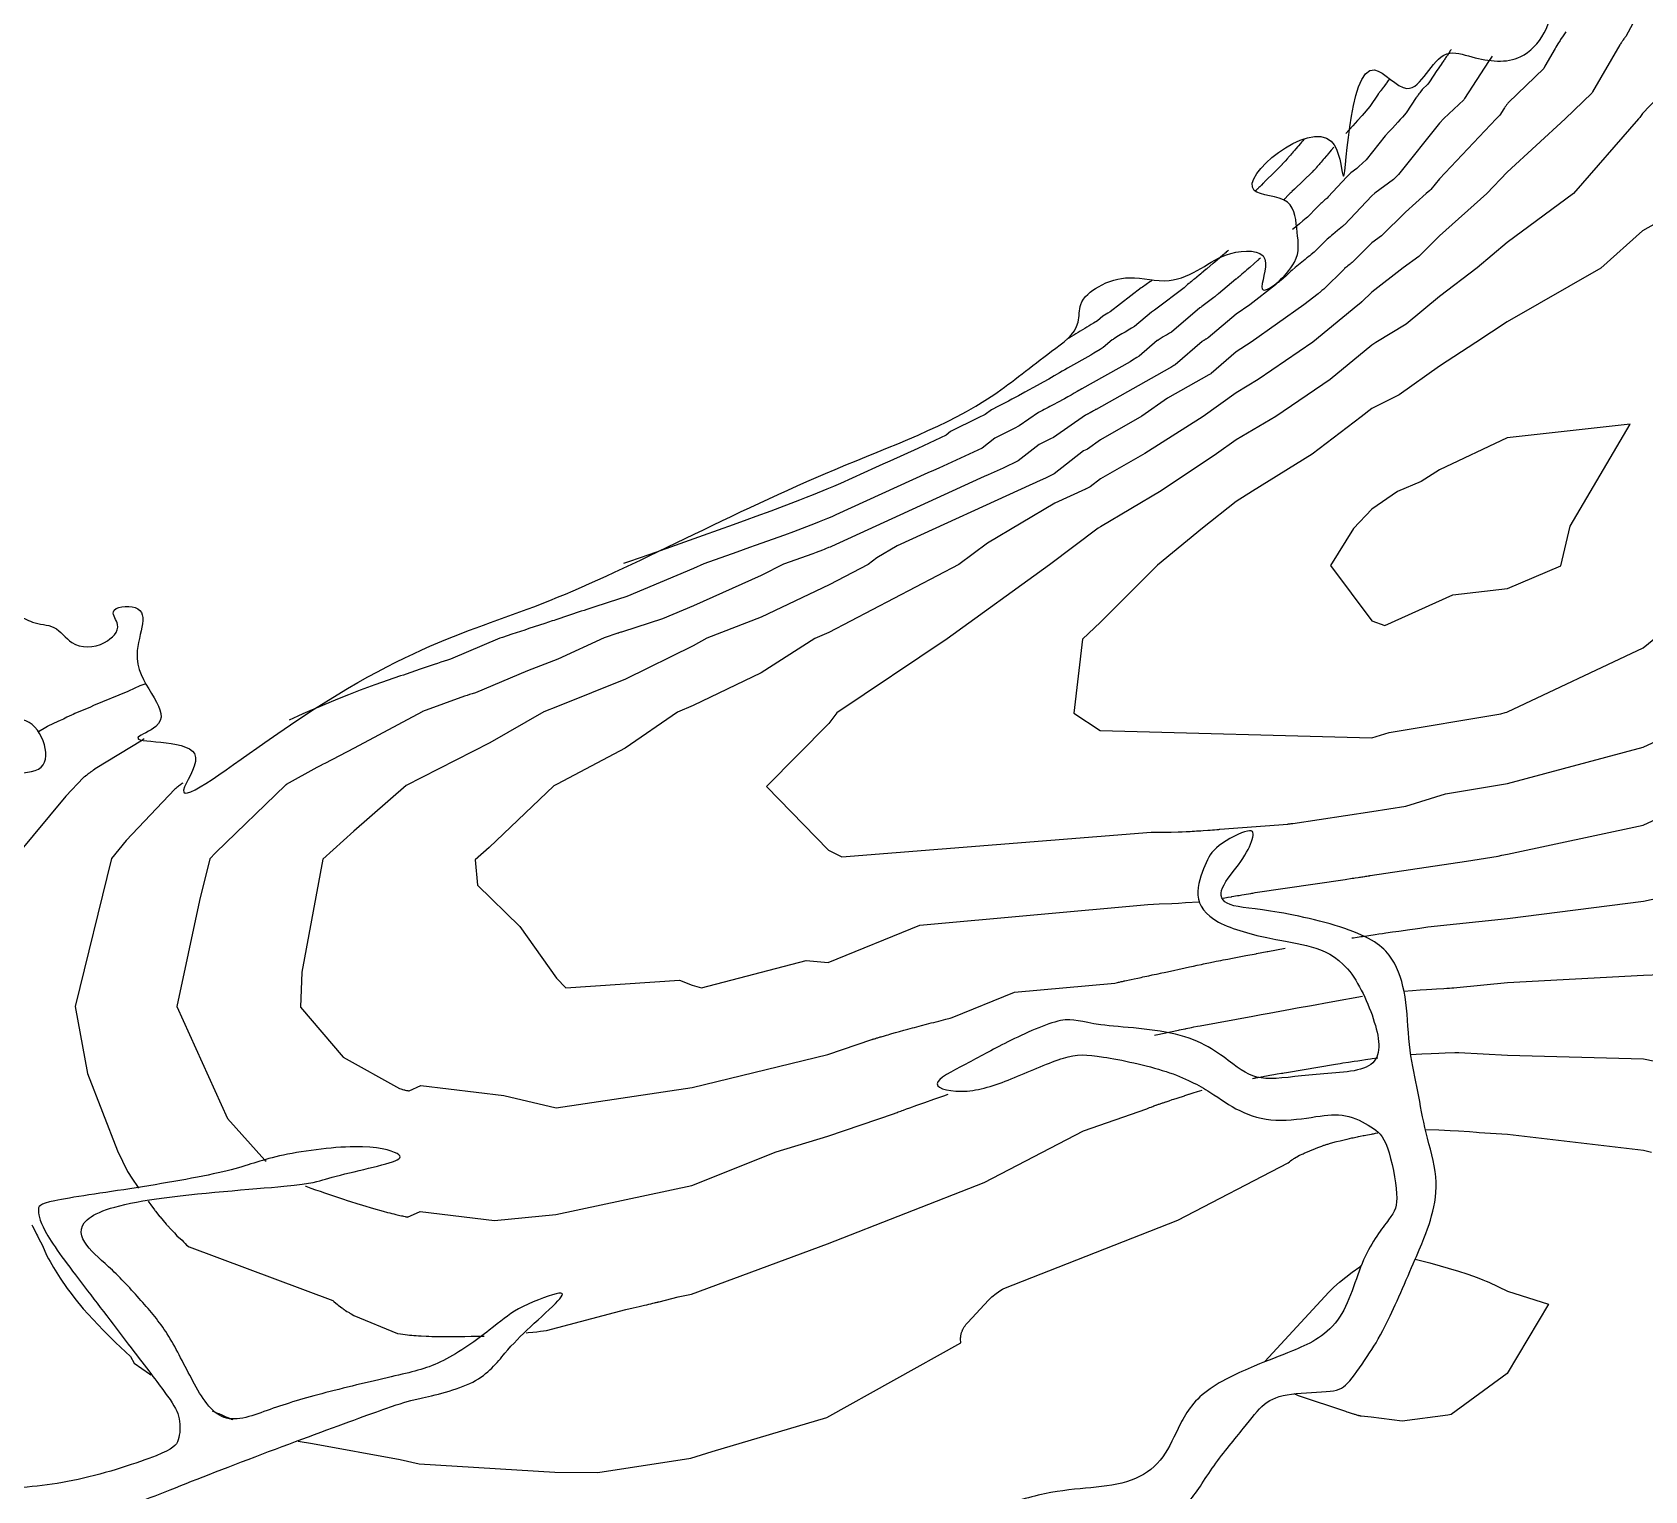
# Model space of a CAD drawing. Header units: millimetres. Extents: x 0 to 586, y 39 to 400.
# Drawn here: x 129.3 to 213.9, y 183.3 to 259.9 of the extents above; entities that cross this region are included whole.
import ezdxf

# ---------------------------------------------------------------- set-up
doc = ezdxf.new("R2010")
doc.units = ezdxf.units.MM
doc.layers.add('island-contours', color=18, linetype='Continuous', true_color=0x000000)
doc.layers.add('isocurves', color=18, linetype='Continuous', true_color=0x000000)

msp = doc.modelspace()

# ---------------------------------------------------------------- linework, layer by layer
at = {"layer": 'island-contours'}
for points, knots in [([(87.497, 188.072), (87.479, 188.463), (87.439, 190.093), (87.963, 192.735), (90.786, 194.3), (92.076, 197.399), (89.814, 200.43), (93.269, 202.111), (89.715, 204.385), (95.696, 208.73), (88.116, 206.801), (95.068, 211.659), (95.676, 216.274), (104.23, 216.358), (101.044, 222.32), (107.77, 226.801), (110.005, 219.483), (115.532, 222.176), (119.237, 224.404), (121.773, 222.708), (124.193, 221.714), (126.356, 220.589), (128.288, 220.981), (130.707, 221.098), (129.328, 224.371), (127.331, 223.299), (127.674, 225.534), (128.561, 227.05), (126.459, 227.925), (128.21, 229.594), (129.318, 228.767), (130.515, 228.819), (131.348, 227.519), (132.919, 227.548), (134.027, 228.603), (133.146, 229.7), (135.906, 229.944), (133.525, 226.345), (137.239, 223.877), (133.474, 222.426), (139.04, 222.969), (135.835, 218.43), (148.058, 227.733), (155.2, 228.763), (169.134, 236.356), (178.484, 239.605), (182.184, 242.762), (184.298, 244.205), (184.164, 245.778), (185.324, 246.685), (186.976, 247.189), (188.855, 246.589), (190.678, 247.451), (191.959, 248.412), (194.586, 248.523), (193.166, 245.411), (195.925, 247.722), (195.629, 249.324), (195.538, 251.364), (191.211, 251.19), (197.675, 256.424), (198.255, 249.429), (198.271, 260.358), (201.824, 255.757), (202.946, 259.226), (205.258, 258.398), (207.872, 258.098), (209.755, 261.661), (207.298, 265.295), (207.756, 269.322), (208.215, 273.836), (204.379, 275.991), (200.756, 278.906), (198.742, 285.071), (194.606, 291.257), (186.308, 293.696), (178.83, 293.031), (172.643, 296.954), (169.497, 303.009), (169.39, 309.647), (165.19, 314.994), (166.494, 320.806), (166.996, 326.162), (171.017, 327.501), (170.269, 331.963), (174.82, 332.591), (179.524, 335.398), (180.928, 328.703), (181.624, 325.088), (182.568, 320.062), (187.417, 322.031), (189.927, 320.601), (193.025, 320.887), (190.877, 324.628), (192.785, 327.544), (190.231, 330.748), (186.337, 332.558), (185.323, 338.043), (187.554, 343.362), (190.815, 348.314), (195.34, 350.794), (200.592, 350.14), (198.947, 344.744), (204.005, 344.414), (205.571, 340.146), (209.708, 340.55), (213.309, 338.407), (215.546, 342.044), (219.868, 340.278), (219.561, 346.425), (224.872, 342.702), (222.882, 347.057), (222.858, 349.238), (222.919, 349.599)], [419.244838, 419.244838, 419.244838, 419.244838, 420.034636, 422.516667, 424.508824, 426.511254, 428.939875, 430.398162, 431.764374, 434.832134, 436.763711, 439.967084, 443.863662, 448.302641, 450.639153, 454.919188, 457.859204, 462.402041, 464.508988, 466.634628, 468.100133, 470.270477, 471.364341, 472.453937, 474.355222, 474.964699, 475.994614, 477.453733, 478.20069, 479.507846, 480.127603, 480.952844, 481.823051, 483.031133, 483.853431, 484.342387, 485.163509, 487.059211, 489.671071, 490.426071, 492.593894, 493.878073, 497.2746, 509.086146, 520.718766, 527.212454, 529.897056, 531.361643, 532.020579, 532.946642, 534.152952, 535.617771, 536.879965, 538.122263, 539.400199, 540.501597, 542.051574, 543.161311, 544.330375, 545.637771, 549.018902, 550.333697, 554.396278, 555.778286, 557.733004, 558.66879, 560.476716, 562.902051, 565.15355, 569.129603, 571.401657, 573.860489, 577.499159, 581.210833, 587.29672, 592.367833, 598.688591, 602.781381, 607.031013, 612.613301, 616.488625, 620.26047, 625.037065, 626.006225, 628.415829, 631.929066, 634.131766, 638.273838, 641.473318, 643.77549, 646.83933, 649.534155, 650.062747, 652.739112, 654.802875, 656.963312, 660.145203, 663.752812, 667.21766, 672.367809, 675.802904, 678.159683, 681.109234, 683.480903, 686.543234, 689.058744, 691.493864, 694.018566, 695.917864, 698.739863, 700.649519, 703.629142, 704.357787, 704.357787, 704.357787, 704.357787]), ([(337.567, 132.316), (336.839, 132.558), (334.617, 132.869), (332.536, 132.429), (329.24, 134.52), (325.547, 134.894), (321.852, 135.029), (319.489, 134.957), (317.3, 137.506), (314.967, 138.876), (310.021, 139.945), (308.274, 138.881), (303.133, 139.928), (299.042, 138.622), (294.693, 137.486), (292.649, 137.03), (289.365, 139.819), (288.449, 141.623), (286.181, 141.32), (283.463, 139.729), (280.533, 136.642), (279.261, 137.825), (276.467, 138.383), (272.314, 136.567), (269.903, 137.486), (264.03, 136.268), (259.966, 135.666), (259.502, 133.298), (259.275, 132.491), (254.744, 129.94), (248.953, 128.479), (242.281, 126.56), (238.286, 125.632), (237.76, 128.093), (237.187, 129.782), (231.469, 130.919), (229.121, 132.606), (227.555, 133.434), (225.864, 134.271), (224.994, 135.475), (224.466, 136.56), (224.504, 137.953), (224.262, 139.658), (223.81, 140.408), (222.805, 141.225), (220.788, 142.582), (220.285, 143.268), (219.403, 144.35), (218.74, 146.502), (219.309, 148.577), (219.268, 151.57), (217.743, 153.224), (216.857, 153.944), (215.157, 155.466), (215.273, 158.485), (215.859, 159.636), (216.915, 160.855), (218.382, 162.462), (220.445, 164.859), (221.196, 165.796), (223.196, 167.986), (225.13, 168.729), (227.208, 169.143), (229.32, 168.82), (231.031, 168.431), (233.212, 168.026), (234.121, 168.563), (235.36, 169.252), (238.683, 170.032), (239.942, 170.886), (243.16, 171.765), (244.362, 170.859), (245.597, 169.913), (246.92, 169.909), (247.923, 170.458), (249.286, 171.041), (250.329, 170.731), (252.929, 168.838), (254.72, 168.148), (256.018, 167.923), (258.267, 167.574), (258.656, 166.633), (259.333, 165.556), (259.235, 164.17), (260.628, 162.231), (261.41, 161.522), (262.027, 160.908), (262.614, 160.802), (264.015, 162.107), (265.694, 163.459), (267.324, 164.653), (268.085, 165.454), (268.981, 166.254), (269.832, 167.638), (269.993, 170.055), (269.334, 171.078), (268.263, 172.078), (267.26, 172.621), (266.929, 173.187), (266.76, 173.982), (265.927, 174.9), (264.606, 175.558), (263.448, 176.119), (262.337, 176.727), (260.994, 177.346), (260.836, 178.02), (263.085, 180.641), (264.918, 181.355), (265.613, 181.379), (267.98, 181.354), (269.318, 181.353), (271.625, 180.84), (274.611, 179.83), (275.881, 178.373), (276.827, 177.825), (277.955, 178.11), (279.233, 178.859), (280.959, 179.833), (282.658, 181.58), (285.301, 184.29), (288.378, 187.071), (289.383, 188.171), (291.453, 190.203), (293.563, 192.411), (295.194, 194.275), (291.602, 192.532), (289.296, 190.814), (287.235, 188.726), (285.887, 187.209), (282.905, 185.442), (281.303, 183.511), (277.769, 180.683), (276.616, 180.41), (275.423, 180.454), (272.209, 181.881), (270.776, 182.479), (270.033, 182.962), (269.883, 184.022), (272.481, 187.042), (273.994, 189.355), (275.574, 191.221), (276.723, 191.663), (279.76, 192.869), (280.74, 193.619), (281.558, 195.272), (283.089, 200.436), (283.304, 203.714), (283.369, 205.692), (283.281, 207.649), (283.5, 208.815), (285.082, 210.642), (287.859, 212.447), (288.744, 213.854), (289.625, 214.999), (290.953, 216.625), (291.645, 217.853), (291.743, 218.672), (290.183, 217.797), (289.523, 217.112), (287.776, 215.228), (286.732, 213.714), (283.032, 211.944), (281.965, 210.256), (281.529, 209.079), (281.388, 207.491), (281.328, 207.136), (280.84, 207.767), (280.162, 209.026), (279.123, 210.308), (278.027, 211.707), (277.072, 212.901), (276.361, 213.563), (275.699, 214.066), (275.034, 214.624), (273.544, 215.106), (272.719, 215.512), (271.891, 216.296), (271.264, 217.401), (271.257, 218.382), (271.446, 221.298), (270.967, 222.208), (270.222, 223.133), (267.453, 224.647), (267.18, 225.111), (267.03, 228.161), (267.835, 229.147), (269.024, 230.639), (272.008, 231.791), (274.283, 231.765), (275.322, 232.13), (277.148, 233.338), (278.106, 234.353), (279.726, 237.516), (280.073, 238.025), (281.172, 239.441), (280.672, 241.105), (280.193, 241.833), (279.895, 243.034), (279.665, 244.723), (279.857, 245.501), (280.294, 246.823), (278.78, 249.071), (277.65, 250.426), (276.377, 252.582), (274.87, 255.079), (273.726, 256.975), (272.896, 258.189), (273.359, 255.012), (274.499, 253.137), (275.142, 250.697), (276.359, 248.566), (277.642, 246.925), (277.651, 245.988), (277.327, 244.082), (277.369, 242.699), (278.017, 241.191), (278.395, 239.931), (278.088, 238.369), (277.553, 237.663), (276.407, 235.712), (274.838, 235.001), (273.972, 233.94), (269.053, 233.632), (267.227, 232.401), (266.332, 231.039), (265.117, 229.436), (264.698, 226.653), (264.419, 225.163), (264.757, 223.752), (266.229, 222.421), (267.785, 221.414), (268.884, 219.118), (269.224, 218.003), (269.411, 214.896), (270.044, 213.479), (271.852, 212.295), (273.205, 211.558), (274.05, 211), (275.535, 210.054), (276.654, 209.022), (278.007, 207.781), (279.097, 206.508), (280.742, 204.667), (280.475, 202.716), (279.872, 200.064), (279.037, 196.6), (276.962, 194.959), (275.789, 194.671), (273.247, 193.821), (272.041, 191.412), (271.23, 190.518), (269.575, 188.161), (268.717, 186.456), (267.468, 184.941), (266.176, 183.925), (263.321, 182.566), (259.05, 180.141), (258.441, 179.282), (257.172, 178.052), (254.716, 177.11), (253.339, 176.844), (251.134, 175.819), (250.065, 174.993), (248.173, 173.185), (247.515, 172.431), (244.428, 173.167), (241.174, 173.91), (239.14, 173.19), (238.799, 172.789), (235.578, 170.994), (234.737, 170.979), (232.495, 170.295), (231.183, 170.523), (229.733, 170.666), (227.973, 170.776), (224.239, 171.545), (222.422, 170.934), (222.288, 170.759), (219.474, 167.791), (218.953, 167.371), (217.359, 165.903), (215.533, 163.947), (214.226, 162.049), (213.957, 161.437), (213.547, 160.128), (212.293, 158.387), (211.76, 156.303), (212.232, 154.593), (213.397, 152.879), (214.075, 151.986), (214.516, 151.6), (215.236, 150.999), (215.908, 150.281), (216.595, 148.921), (216.332, 147.092), (215.822, 146.202), (215.734, 143.544), (215.909, 141.884), (216.483, 140.508), (217.655, 139.596), (218.612, 139.208), (218.899, 138.728), (219.296, 138.128), (219.536, 136.843), (219.406, 135.852), (219.128, 133.877), (219.899, 131.537), (221.013, 128.988), (221.161, 127.593), (221.46, 126.346), (222.13, 125.38), (223.148, 124.263), (225.051, 122.475), (227.454, 119.835), (229.546, 117.235), (231.905, 113.314), (234.243, 112.305), (236.909, 111.171), (239.199, 111.778), (240.565, 111.958), (242.675, 111.19), (243.028, 109.342), (244.022, 106.911), (246.712, 104.887), (249.701, 102.525), (252.412, 101.305), (255.146, 98.974), (256.707, 96.038), (257.907, 94.345), (265.059, 92.659), (267.659, 93.329), (269.082, 94.374)], [2316.122621, 2316.122621, 2316.122621, 2316.122621, 2317.606488, 2319.423548, 2321.240608, 2323.057668, 2324.874728, 2326.691788, 2328.508848, 2330.325909, 2332.142969, 2333.960029, 2335.777089, 2337.594149, 2339.411209, 2341.228269, 2343.045329, 2344.862389, 2346.679449, 2348.496509, 2350.313569, 2352.130629, 2353.947689, 2355.764749, 2357.581809, 2359.398869, 2361.21593, 2363.03299, 2364.85005, 2366.66711, 2368.48417, 2370.30123, 2372.11829, 2373.93535, 2375.75241, 2377.56947, 2379.38653, 2381.20359, 2383.02065, 2384.83771, 2386.65477, 2388.47183, 2390.28889, 2392.105951, 2393.923011, 2395.740071, 2397.557131, 2399.374191, 2401.191251, 2403.008311, 2404.825371, 2406.642431, 2408.459491, 2410.276551, 2412.093611, 2413.910671, 2415.727731, 2417.544791, 2419.361851, 2421.178911, 2422.995972, 2424.813032, 2426.630092, 2428.447152, 2430.264212, 2432.081272, 2433.898332, 2435.715392, 2437.532452, 2439.349512, 2441.166572, 2442.983632, 2444.800692, 2446.617752, 2448.434812, 2450.251872, 2452.068932, 2453.885993, 2455.703053, 2457.520113, 2459.337173, 2461.154233, 2462.971293, 2464.788353, 2466.605413, 2468.422473, 2470.239533, 2472.056593, 2473.873653, 2475.690713, 2477.507773, 2479.324833, 2481.141893, 2482.958953, 2484.776014, 2486.593074, 2488.410134, 2490.227194, 2492.044254, 2493.861314, 2495.678374, 2497.495434, 2499.312494, 2501.129554, 2502.946614, 2504.763674, 2506.580734, 2508.397794, 2510.214854, 2512.031914, 2513.848974, 2515.666035, 2517.483095, 2519.300155, 2521.117215, 2522.934275, 2524.751335, 2526.568395, 2528.385455, 2530.202515, 2532.019575, 2533.836635, 2535.653695, 2537.470755, 2539.287815, 2541.104875, 2542.921935, 2544.738995, 2546.556056, 2548.373116, 2550.190176, 2552.007236, 2553.824296, 2555.641356, 2557.458416, 2559.275476, 2561.092536, 2562.909596, 2564.726656, 2566.543716, 2568.360776, 2570.177836, 2571.994896, 2573.811956, 2575.629016, 2577.446077, 2579.263137, 2581.080197, 2582.897257, 2584.714317, 2586.531377, 2588.348437, 2590.165497, 2591.982557, 2593.799617, 2595.616677, 2597.433737, 2599.250797, 2601.067857, 2602.884917, 2604.701977, 2606.519037, 2608.336098, 2610.153158, 2611.970218, 2613.787278, 2615.604338, 2617.421398, 2619.238458, 2621.055518, 2622.872578, 2624.689638, 2626.506698, 2628.323758, 2630.140818, 2631.957878, 2633.774938, 2635.591998, 2637.409058, 2639.226119, 2641.043179, 2642.860239, 2644.677299, 2646.494359, 2648.311419, 2650.128479, 2651.945539, 2653.762599, 2655.579659, 2657.396719, 2659.213779, 2661.030839, 2662.847899, 2664.664959, 2666.482019, 2668.299079, 2670.11614, 2671.9332, 2673.75026, 2675.56732, 2677.38438, 2679.20144, 2681.0185, 2682.83556, 2684.65262, 2686.46968, 2688.28674, 2690.1038, 2691.92086, 2693.73792, 2695.55498, 2697.37204, 2699.1891, 2701.006161, 2702.823221, 2704.640281, 2706.457341, 2708.274401, 2710.091461, 2711.908521, 2713.725581, 2715.542641, 2717.359701, 2719.176761, 2720.993821, 2722.810881, 2724.627941, 2726.445001, 2728.262061, 2730.079121, 2731.896182, 2733.713242, 2735.530302, 2737.347362, 2739.164422, 2740.981482, 2742.798542, 2744.615602, 2746.432662, 2748.249722, 2750.066782, 2751.883842, 2753.700902, 2755.517962, 2757.335022, 2759.152082, 2760.969142, 2762.786203, 2764.603263, 2766.420323, 2768.237383, 2770.054443, 2771.871503, 2773.688563, 2775.505623, 2777.322683, 2779.139743, 2780.956803, 2782.773863, 2784.590923, 2786.407983, 2788.225043, 2790.042103, 2791.859163, 2793.676224, 2795.493284, 2797.310344, 2799.127404, 2800.944464, 2802.761524, 2804.578584, 2806.395644, 2808.212704, 2810.029764, 2811.846824, 2813.663884, 2815.480944, 2817.298004, 2819.115064, 2820.932124, 2822.749184, 2824.566245, 2826.383305, 2828.200365, 2830.017425, 2831.834485, 2833.651545, 2835.468605, 2837.285665, 2839.102725, 2840.919785, 2842.736845, 2844.553905, 2846.370965, 2848.188025, 2850.005085, 2851.822145, 2853.639206, 2855.456266, 2857.273326, 2859.090386, 2860.907446, 2862.724506, 2864.541566, 2866.358626, 2868.175686, 2869.992746, 2871.809806, 2873.626866, 2875.443926, 2877.260986, 2879.078046, 2880.895106, 2882.712166, 2884.529227, 2886.346287, 2888.163347, 2889.980407, 2891.797467, 2893.614527, 2895.431587, 2897.248647, 2899.065707, 2900.882767, 2902.699827, 2904.516887, 2906.333947, 2908.151007, 2909.968067, 2911.785127, 2913.602187, 2913.602187, 2913.602187, 2913.602187]), ([(99.844, 106.987), (104.304, 113.138), (107.61, 117.016), (107.952, 119.609), (109.762, 125.077), (110.922, 128.549), (113.247, 130.669), (115.92, 132.133), (121.749, 133.863), (127.723, 136.442), (132.874, 137.099), (135.724, 138.338), (139.028, 141.295), (141.333, 142.547), (143.88, 144.053), (147.605, 145.206), (149.24, 145.72), (150.656, 147.731), (153.391, 151.034), (155.196, 153.469), (157.254, 155.927), (158.785, 160.748), (158.858, 164.04), (158.552, 167.506), (158.164, 170.007), (158.293, 172.385), (160.011, 174.353), (163.446, 176.033), (168.375, 178.773), (170.871, 179.878), (172.184, 179.798), (177.691, 179.104), (181.135, 179.986), (185.076, 181.26), (188.616, 181.966), (189.918, 182.364), (191.218, 184.663), (192.989, 186.714), (193.881, 187.98), (195.137, 188.449), (197.718, 188.476), (198.317, 188.838), (199.536, 190.648), (200.273, 191.799), (202.121, 196.047), (202.765, 197.675), (203.127, 199.723), (202.356, 202.155), (202.019, 204.274), (201.525, 206.324), (201.431, 209.062), (200.922, 211.082), (199.47, 212.622), (194.25, 213.86), (191.8, 213.938), (191.456, 214.871), (192.844, 216.385), (193.382, 217.607), (193.409, 218.225), (191.281, 217.159), (190.857, 216.259), (190.171, 214.527), (191.149, 213.059), (194.46, 212.21), (196.393, 211.963), (198.381, 211.117), (199.926, 207.775), (200.179, 205.278), (196.502, 205.24), (193.774, 204.745), (192.477, 205.509), (190.013, 207.527), (184.618, 207.682), (183.636, 208.362), (180.221, 206.792), (178.34, 205.725), (175.977, 204.559), (178.313, 204.068), (180.743, 204.919), (183.633, 206.251), (185.05, 206.213), (189.098, 205.37), (191.206, 204.203), (192.546, 203.193), (194.481, 202.602), (196.784, 202.982), (198.187, 203.15), (199.652, 202.403), (200.418, 201.754), (201.05, 198.482), (200.672, 197.745), (199.027, 195.747), (198.11, 191.82), (195.18, 190.521), (193.684, 190), (190.45, 188.542), (189.357, 186.536), (188.601, 184.8), (187.049, 183.722), (184.86, 183.454), (182.511, 183.267), (179.526, 182.343), (178.317, 182.088), (175.984, 181.659), (173.074, 181.871), (171.049, 182.093), (165.827, 179.706), (160.297, 176.87), (156.515, 174.18), (156.051, 173.034), (156.055, 171.43), (155.992, 165.977), (156.587, 162.968), (156.319, 158.609), (155.71, 156.995), (153.746, 155.456), (152.967, 154.543), (151.542, 153.179), (148.576, 149.379), (146.037, 147.224), (144.28, 146.174), (141.169, 145.121), (139.439, 144.316), (136.801, 142.464), (135.911, 141.638), (135.845, 141.575)], [3237.450529, 3237.450529, 3237.450529, 3237.450529, 3239.578718, 3241.706906, 3243.835095, 3245.963283, 3248.091472, 3250.219661, 3252.347849, 3254.476038, 3256.604226, 3258.732415, 3260.860603, 3262.988792, 3265.11698, 3267.245169, 3269.373357, 3271.501546, 3273.629735, 3275.757923, 3277.886112, 3280.0143, 3282.142489, 3284.270677, 3286.398866, 3288.527054, 3290.655243, 3292.783431, 3294.91162, 3297.039809, 3299.167997, 3301.296186, 3303.424374, 3305.552563, 3307.680751, 3309.80894, 3311.937128, 3314.065317, 3316.193505, 3318.321694, 3320.449883, 3322.578071, 3324.70626, 3326.834448, 3328.962637, 3331.090825, 3333.219014, 3335.347202, 3337.475391, 3339.60358, 3341.731768, 3343.859957, 3345.988145, 3348.116334, 3350.244522, 3352.372711, 3354.500899, 3356.629088, 3358.757276, 3360.885465, 3363.013654, 3365.141842, 3367.270031, 3369.398219, 3371.526408, 3373.654596, 3375.782785, 3377.910973, 3380.039162, 3382.16735, 3384.295539, 3386.423728, 3388.551916, 3390.680105, 3392.808293, 3394.936482, 3397.06467, 3399.192859, 3401.321047, 3403.449236, 3405.577425, 3407.705613, 3409.833802, 3411.96199, 3414.090179, 3416.218367, 3418.346556, 3420.474744, 3422.602933, 3424.731121, 3426.85931, 3428.987499, 3431.115687, 3433.243876, 3435.372064, 3437.500253, 3439.628441, 3441.75663, 3443.884818, 3446.013007, 3448.141195, 3450.269384, 3452.397573, 3454.525761, 3456.65395, 3458.782138, 3460.910327, 3463.038515, 3465.166704, 3467.294892, 3469.423081, 3471.551269, 3473.679458, 3475.807647, 3477.935835, 3480.064024, 3482.192212, 3484.320401, 3486.448589, 3488.576778, 3490.704966, 3492.833155, 3494.961344, 3497.089532, 3497.267353, 3497.267353, 3497.267353, 3497.267353])]:
    msp.add_open_spline(points, degree=3, knots=knots, dxfattribs=at)
msp.add_open_spline([(87.516, 184.644), (96.931, 183.916), (101.104, 183.229), (105.709, 182.937), (110.746, 182.073), (116.462, 181.033), (119.771, 181.496), (126.099, 181.372), (129.06, 180.927), (134.081, 182.348), (137.809, 183.905), (144.068, 186.269), (148.446, 187.862), (149.098, 188.041), (152.781, 188.859), (154.084, 190.614), (155.318, 191.855), (157.14, 193.464), (157.224, 193.909), (154.484, 192.816), (153.579, 191.925), (150.711, 189.88), (148.66, 189.423), (144.41, 188.424), (141.73, 187.619), (139.153, 186.56), (137.644, 189.047), (136.447, 191.569), (135.12, 193.145), (133.434, 194.997), (131.944, 196.148), (131.52, 197.589), (134.822, 198.714), (143.902, 199.356), (144.4, 199.635), (146.414, 200.114), (148.433, 200.594), (148.849, 200.966), (146.632, 201.588), (141.652, 200.891), (140.158, 200.14), (134.629, 199.168), (129.611, 198.477), (129.551, 198.112), (129.707, 197.027), (132.08, 193.912), (134.951, 190.151), (136.541, 188.083), (137.08, 187.14), (136.981, 185.852), (136.517, 185.335), (131.487, 183.67), (127.529, 183.375), (122.766, 183.072), (117.682, 183.61), (111.396, 184.562), (109.28, 185.221), (109.076, 185.561), (111.55, 186.787), (113.405, 187.064), (114.424, 187.506), (116.025, 189.517), (115.885, 191.706), (115.475, 194.095), (113.84, 196.951), (112.608, 199.029), (112.825, 200.958), (117.835, 203.609), (120.605, 205.137), (121.241, 205.708), (117.618, 205.012), (114.926, 203.671), (111.817, 202.428), (110.345, 200.38), (111.188, 197.376), (112.555, 194.869), (113.942, 192.039), (113.974, 189.409), (110.335, 187.377), (107.327, 186.485), (105.561, 186.209), (99.427, 186.577), (94.167, 186.278), (90.224, 186.871), (87.497, 188.072)], degree=3, dxfattribs=at)
at = {"layer": 'isocurves'}
for points in [[(213.779, 261.245), (212.909, 259.667), (212.878, 259.624), (212.861, 259.602), (212.844, 259.578), (212.81, 259.53), (212.774, 259.479), (212.765, 259.466), (212.756, 259.453), (212.747, 259.44), (212.738, 259.427), (212.72, 259.401), (212.703, 259.375), (212.685, 259.35), (212.677, 259.337), (212.669, 259.325), (212.638, 259.277), (212.614, 259.236), (212.605, 259.218), (211.156, 256.748), (211.128, 256.691), (209.724, 255.339), (206.683, 252.542), (205.616, 251.417), (203.131, 249.197), (202.04, 248.114), (201.229, 247.517), (199.577, 246.243), (199.055, 245.73), (199.045, 245.722), (199.036, 245.714), (199.031, 245.71), (199.026, 245.706), (199.021, 245.702), (199.016, 245.698), (199.012, 245.694), (199.007, 245.69), (198.999, 245.683), (198.995, 245.679), (198.839, 245.558), (196.488, 243.604), (193.617, 241.655), (192.461, 240.95), (190.729, 239.71), (187.665, 237.76), (185.339, 236.435), (184.79, 236.007), (184.691, 235.96), (184.592, 235.915), (184.566, 235.904), (184.541, 235.893), (182.94, 235.16), (179.404, 233.063), (177.898, 231.929), (171.081, 228.371), (170.334, 228.05), (167.516, 226.247), (163.951, 224.527), (163.127, 224.178), (160.385, 222.292), (156.82, 220.398), (156.646, 220.31), (153.252, 217.073), (152.506, 216.439), (152.63, 215.099), (154.847, 212.925), (156.787, 210.223), (157.261, 209.711), (163.242, 210.118), (163.909, 209.848), (164.394, 209.716), (169.893, 211.152), (171.042, 211.038), (175.857, 212.996), (187.817, 214.089), (188.421, 214.115), (189.082, 214.146), (189.436, 214.164), (189.806, 214.182), (190.52, 214.22)], [(209.763, 259.899), (209.728, 259.849), (209.658, 259.747), (209.589, 259.646), (209.522, 259.547), (209.49, 259.498), (209.458, 259.45), (209.339, 259.265), (209.243, 259.103), (209.207, 259.034), (208.657, 258.095), (208.602, 257.983), (206.746, 256.195), (206.721, 256.161), (206.696, 256.128), (206.65, 256.064), (206.607, 256.006), (206.588, 255.979), (206.57, 255.953), (206.538, 255.908), (206.511, 255.869), (206.291, 255.529), (206.283, 255.517), (206.1, 255.344), (203.131, 252.189), (202.684, 251.627), (202.64, 251.586), (202.628, 251.574), (202.424, 251.423), (201.345, 250.443), (200.086, 249.193), (199.577, 248.818), (198.547, 247.796), (198.496, 247.756), (198.469, 247.734), (198.442, 247.712), (198.428, 247.7), (198.414, 247.689), (198.386, 247.666), (198.328, 247.619), (198.27, 247.571), (198.211, 247.522), (198.153, 247.474), (198.125, 247.451), (197.054, 246.398), (197.007, 246.359), (196.959, 246.319), (196.935, 246.3), (196.912, 246.28), (196.889, 246.261), (196.866, 246.242), (196.844, 246.223), (196.822, 246.204), (196.78, 246.167), (196.761, 246.15), (196.007, 245.566), (193.25, 243.613), (192.463, 243.108), (191.151, 241.971), (191.12, 241.952), (191.059, 241.915), (191.028, 241.897), (188.853, 240.678), (187.513, 239.719), (185.342, 238.476), (184.655, 237.999), (184.613, 237.977), (184.449, 237.896), (182.899, 236.689), (182.456, 236.477), (182.013, 236.276), (181.901, 236.227), (181.787, 236.178), (174.656, 232.916), (173.592, 232.284), (173.139, 231.943), (171.088, 230.873), (167.524, 229.179), (164.675, 228.068), (163.96, 227.666), (160.397, 225.914), (156.835, 224.476), (156.107, 224.201), (153.272, 222.575), (149.711, 220.756), (148.887, 220.335), (146.147, 217.929), (144.508, 216.464), (143.402, 210.533), (143.334, 208.704), (145.585, 206.066), (148.538, 204.423), (148.615, 204.401), (148.654, 204.39), (148.692, 204.38), (148.767, 204.36), (148.804, 204.351), (148.841, 204.343), (148.911, 204.327), (148.945, 204.321), (148.961, 204.318), (148.977, 204.315), (149.006, 204.311), (149.018, 204.31), (149.029, 204.309), (149.038, 204.308), (149.042, 204.308), (149.045, 204.309), (149.047, 204.309), (149.048, 204.31), (149.649, 204.575), (154.009, 204.049), (156.764, 203.407), (163.894, 204.474), (171.031, 206.21), (173.328, 206.998), (173.336, 207), (173.344, 207.002), (173.36, 207.007), (173.369, 207.009), (173.379, 207.012), (173.397, 207.017), (173.436, 207.029), (173.457, 207.035), (173.477, 207.041), (173.519, 207.053), (173.54, 207.059), (173.561, 207.065), (173.603, 207.078), (173.647, 207.091), (173.69, 207.104), (173.734, 207.117), (173.778, 207.13), (173.822, 207.143), (174.003, 207.196), (174.095, 207.223), (174.189, 207.25), (174.284, 207.278), (174.382, 207.306), (174.582, 207.362), (174.789, 207.42), (175.005, 207.48), (175.228, 207.541), (175.342, 207.572), (175.459, 207.603), (175.577, 207.635), (175.697, 207.667), (175.819, 207.699), (175.942, 207.732), (176.194, 207.798), (176.322, 207.831), (176.452, 207.865), (176.582, 207.899), (176.712, 207.932), (176.842, 207.966), (176.971, 207.999), (177.098, 208.032), (177.222, 208.063), (177.45, 208.122), (177.499, 208.135), (177.544, 208.147), (180.823, 209.48), (186.092, 209.962), (186.166, 209.98), (186.221, 209.992), (186.279, 210.004), (186.34, 210.016), (186.418, 210.036), (186.483, 210.049), (186.551, 210.063), (186.586, 210.07), (186.622, 210.078), (186.697, 210.093), (186.864, 210.133), (186.942, 210.149), (187.107, 210.183), (187.288, 210.22), (187.464, 210.261), (187.56, 210.281), (187.659, 210.301), (187.763, 210.322), (187.87, 210.344), (188.048, 210.385), (188.159, 210.407), (188.272, 210.43), (188.361, 210.45), (188.478, 210.474), (188.564, 210.493), (188.684, 210.517), (188.85, 210.554), (189.787, 210.765), (190.008, 210.809), (190.217, 210.856), (190.412, 210.9), (190.63, 210.942), (190.744, 210.964), (190.916, 211.003), (191.029, 211.025), (191.262, 211.069), (191.412, 211.103), (191.529, 211.125), (191.648, 211.148), (191.781, 211.177), (192.02, 211.222), (192.269, 211.269), (192.796, 211.369), (192.969, 211.406), (193.499, 211.504), (193.529, 211.511), (193.805, 211.561), (194.091, 211.614), (194.11, 211.618), (194.119, 211.62), (195.028, 211.785)], [(217.28, 259.279), (213.784, 255.62), (213.656, 255.402), (213.655, 255.399), (213.586, 255.333), (210.158, 251.41), (206.685, 248.84), (205.105, 247.509), (203.132, 246.012), (201.387, 244.555), (199.793, 243.596), (199.577, 243.452), (197.389, 241.645), (194.533, 239.699), (192.459, 238.475), (191.428, 237.749), (188.528, 235.802), (185.335, 233.912), (185.215, 233.841), (182.656, 231.915), (177.28, 228.031), (171.499, 224.155), (171.07, 223.594), (167.795, 220.28), (171.055, 216.932), (171.757, 216.586), (187.998, 217.883), (188.102, 217.881), (188.211, 217.879), (188.328, 217.877), (188.452, 217.876), (188.518, 217.876), (188.586, 217.876), (188.656, 217.876), (188.73, 217.876), (189.053, 217.882), (189.42, 217.894), (189.618, 217.903), (189.825, 217.914), (190.039, 217.925), (190.15, 217.932), (190.262, 217.938), (190.376, 217.945), (190.492, 217.952), (190.609, 217.96), (190.727, 217.968), (190.967, 217.984), (191.087, 217.993), (191.207, 218.002), (191.325, 218.011), (191.438, 218.021), (191.491, 218.026), (191.54, 218.032), (191.582, 218.037), (191.599, 218.04), (195.165, 218.311), (195.192, 218.315), (195.222, 218.319), (195.258, 218.324), (195.299, 218.329), (195.341, 218.335), (195.383, 218.341), (195.429, 218.347), (199.579, 218.964), (201.37, 219.253), (203.443, 219.901), (206.705, 220.443), (213.826, 222.354), (217.55, 224.085)], [(205.891, 258.618), (205.859, 258.573), (205.704, 258.351), (204.452, 256.405), (204.404, 256.339), (203.355, 255.349), (203.13, 255.11), (200.982, 252.407), (200.77, 252.21), (200.711, 252.155), (199.73, 251.43), (199.577, 251.291), (198.145, 249.774), (198.112, 249.747), (198.04, 249.687), (197.96, 249.621), (197.871, 249.547), (197.771, 249.464), (197.659, 249.37), (197.532, 249.263), (197.463, 249.205), (197.391, 249.144), (197.236, 249.012), (196.55, 248.331), (196.399, 248.212), (196.32, 248.149), (196.24, 248.083), (196.199, 248.05), (196.157, 248.016), (196.074, 247.948), (195.905, 247.81), (195.734, 247.668), (195.562, 247.526), (195.391, 247.385), (195.307, 247.315), (195.053, 247.066), (194.968, 246.995), (194.882, 246.925), (194.84, 246.89), (194.798, 246.855), (194.757, 246.82), (194.716, 246.785), (194.676, 246.751), (194.636, 246.717), (194.562, 246.652), (194.528, 246.621), (193.175, 245.574), (192.465, 245.088), (190.996, 243.84), (190.953, 243.815), (190.93, 243.801), (190.907, 243.788), (190.884, 243.774), (190.86, 243.76), (190.814, 243.732), (190.79, 243.718), (190.767, 243.703), (190.744, 243.689), (190.721, 243.675), (190.698, 243.661), (190.687, 243.654), (190.675, 243.647), (189.26, 242.422), (189.185, 242.377), (189.036, 242.287), (188.961, 242.242), (185.1, 240.079), (185.081, 240.067), (185.062, 240.056), (185.043, 240.044), (185.003, 240.022), (184.963, 239.998), (184.921, 239.975), (184.878, 239.951), (184.787, 239.901), (184.74, 239.876), (184.715, 239.863), (184.691, 239.85), (184.667, 239.837), (184.642, 239.824), (184.617, 239.811), (184.592, 239.798), (184.543, 239.773), (182.861, 238.606), (182.711, 238.529), (182.117, 238.234), (181.008, 237.371), (180.221, 236.994), (179.435, 236.637), (179.235, 236.55), (179.033, 236.463), (171.222, 232.889), (171.142, 232.855), (171.063, 232.822), (170.904, 232.757), (170.825, 232.726), (170.744, 232.694), (170.413, 232.568), (170.24, 232.503), (168.695, 231.958), (167.531, 231.36), (163.967, 229.771), (162.34, 229.092), (160.244, 228.407), (160.198, 228.392), (160.15, 228.376), (160.05, 228.344), (160.025, 228.335), (159.999, 228.327), (159.28, 228.087), (156.844, 226.961), (155.253, 226.361), (152.535, 225.207), (152.473, 225.187), (152.411, 225.168), (152.348, 225.147), (152.285, 225.127), (152.22, 225.106), (152.09, 225.064), (151.956, 225.02), (149.753, 224.224), (149.724, 224.208), (146.165, 222.286), (144.615, 221.492), (144.534, 221.453), (144.371, 221.372), (144.206, 221.287), (142.595, 220.379), (142.591, 220.378), (142.588, 220.376), (142.574, 220.367), (142.572, 220.366), (142.57, 220.364), (142.569, 220.363), (142.567, 220.362), (142.566, 220.361), (142.565, 220.361), (142.564, 220.36), (142.562, 220.359), (142.562, 220.358), (142.561, 220.358), (142.56, 220.357), (142.56, 220.357), (142.56, 220.356), (138.893, 216.814), (138.888, 216.81), (138.884, 216.806), (138.88, 216.802), (138.584, 216.486), (138.033, 214.297), (136.843, 208.722), (139.509, 202.847), (141.469, 200.67), (141.537, 200.613)], [(203.736, 258.967), (203.725, 258.949), (203.724, 258.948), (203.721, 258.944), (203.72, 258.943), (203.711, 258.929), (203.71, 258.926), (203.706, 258.921), (203.697, 258.907), (203.681, 258.882), (203.668, 258.863), (203.662, 258.853), (203.655, 258.843), (203.622, 258.79), (203.602, 258.762), (203.593, 258.748), (203.583, 258.734), (203.553, 258.685), (203.53, 258.651), (203.481, 258.583), (203.453, 258.536), (203.426, 258.497), (203.398, 258.458), (203.374, 258.418), (203.366, 258.403), (203.239, 258.226), (203.228, 258.208), (203.162, 258.118), (203.132, 258.062), (203.061, 257.965), (202.992, 257.871), (202.612, 257.281), (202.525, 257.161), (202.215, 256.868), (202.134, 256.759), (202.093, 256.703), (202.051, 256.647), (202.01, 256.59), (201.989, 256.562), (201.969, 256.534), (201.95, 256.507), (201.934, 256.483), (201.918, 256.459), (201.911, 256.449), (201.381, 255.652), (201.186, 255.429), (201.074, 255.304), (200.95, 255.167), (200.656, 254.847), (200.479, 254.657), (200.278, 254.442), (199.281, 253.188), (198.9, 252.834), (198.795, 252.736), (198.47, 252.496), (198.407, 252.433), (198.338, 252.363), (198.3, 252.325), (198.279, 252.304), (198.274, 252.299), (198.269, 252.293), (198.266, 252.29), (198.264, 252.289), (198.263, 252.287), (198.262, 252.286), (198.261, 252.286), (198.261, 252.285), (198.26, 252.285), (198.26, 252.284), (198.26, 252.284), (197.293, 251.233), (197.229, 251.177), (197.212, 251.161), (197.194, 251.146), (197.157, 251.113), (197.119, 251.079), (197.079, 251.044), (196.995, 250.968), (196.951, 250.928), (196.905, 250.886), (196.808, 250.798), (196.704, 250.703), (196.21, 250.18), (196.132, 250.116), (195.963, 249.977), (195.775, 249.821), (195.566, 249.647), (195.409, 249.517)], [(200.505, 257.444), (200.45, 257.364), (200.44, 257.35), (200.366, 257.24), (200.341, 257.207), (200.282, 257.119), (200.204, 257.017), (200.176, 256.976), (200.073, 256.845), (200.059, 256.824), (200.047, 256.807), (199.914, 256.64), (199.907, 256.631), (199.475, 255.981), (199.068, 255.516), (198.834, 255.255), (198.574, 254.968), (198.211, 254.573)], [(196.034, 254.282), (195.956, 254.188), (195.954, 254.185), (195.951, 254.182), (195.899, 254.12), (195.886, 254.104), (195.83, 254.038), (195.723, 253.912), (195.712, 253.898), (195.701, 253.885), (195.591, 253.758), (195.577, 253.742), (195.522, 253.678), (195.508, 253.662), (195.452, 253.598), (195.397, 253.534), (195.367, 253.499), (195.309, 253.434), (195.194, 253.306), (195.162, 253.268), (195.147, 253.251), (195.027, 253.118), (195.011, 253.1), (194.887, 252.966), (194.872, 252.947), (194.864, 252.939), (194.736, 252.802), (194.733, 252.798), (194.667, 252.729), (194.666, 252.728), (194.665, 252.726), (194.598, 252.657), (194.598, 252.656), (194.597, 252.656), (194.459, 252.513), (194.002, 252.075), (193.952, 252.023), (193.926, 251.997), (193.903, 251.976), (193.88, 251.952), (193.783, 251.855), (193.774, 251.846), (193.763, 251.836), (193.716, 251.79), (193.694, 251.769), (193.651, 251.727), (193.629, 251.705), (193.609, 251.686), (193.589, 251.667), (193.579, 251.657), (193.56, 251.639), (193.55, 251.629), (193.533, 251.612), (193.515, 251.595), (193.5, 251.581), (193.493, 251.574), (193.486, 251.568), (193.479, 251.561), (193.474, 251.557), (193.469, 251.552), (193.465, 251.547), (193.461, 251.544), (193.458, 251.541), (193.457, 251.54), (193.456, 251.539)], [(197.579, 253.847), (197.522, 253.778), (197.519, 253.774), (197.513, 253.767), (197.444, 253.684), (197.38, 253.607), (197.364, 253.589), (197.3, 253.512), (197.289, 253.5), (197.227, 253.425), (197.215, 253.411), (197.202, 253.397), (197.081, 253.252), (197.064, 253.234), (197.032, 253.198), (196.913, 253.057), (196.858, 252.992), (196.816, 252.945), (196.761, 252.881), (196.715, 252.831), (196.66, 252.766), (196.634, 252.735), (196.582, 252.681), (196.569, 252.665), (196.542, 252.637), (196.539, 252.633), (196.536, 252.629), (196.509, 252.6), (196.507, 252.599), (196.506, 252.597), (196.449, 252.538), (195.516, 251.643), (195.514, 251.642), (195.381, 251.512), (195.381, 251.511), (195.341, 251.472), (195.299, 251.431), (195.299, 251.43), (195.208, 251.341), (195.208, 251.341), (194.991, 251.126), (194.991, 251.126), (194.983, 251.118)], [(217.247, 251.402), (213.791, 249.454), (211.608, 247.499), (206.688, 244.671), (205.04, 243.586), (203.133, 242.344), (201.023, 240.844), (199.576, 240.13), (199.023, 239.689), (196.445, 237.737), (193.322, 235.789), (192.457, 235.245), (190.695, 233.843), (188.326, 231.9), (185.329, 228.905), (184.399, 228.013), (183.935, 224.127), (185.323, 223.226), (199.579, 222.836), (200.483, 223.118), (206.353, 224.094), (206.585, 224.158), (206.658, 224.191), (206.703, 224.196), (213.82, 227.562), (219.089, 231.855)], [(193.738, 248.033), (193.683, 247.984), (193.682, 247.983), (193.68, 247.982), (193.637, 247.943), (193.633, 247.94), (193.59, 247.901), (193.584, 247.896), (193.582, 247.894), (193.579, 247.892), (193.407, 247.739), (193.385, 247.72), (193.38, 247.716), (193.375, 247.711), (193.207, 247.564), (193.192, 247.551), (193.177, 247.538), (193.018, 247.399), (192.999, 247.383), (192.923, 247.317), (192.84, 247.248), (192.762, 247.179), (192.687, 247.114), (192.652, 247.083), (192.604, 247.043), (192.568, 247.012), (192.551, 246.997), (192.527, 246.977), (192.511, 246.962), (192.498, 246.952), (192.487, 246.942), (192.478, 246.935), (192.455, 246.915), (192.448, 246.909), (191.522, 246.154), (191.505, 246.14), (191.489, 246.127), (191.472, 246.113), (191.456, 246.1), (191.426, 246.075), (191.411, 246.062), (191.397, 246.05), (191.371, 246.028), (191.347, 246.007), (191.336, 245.998), (191.326, 245.989), (191.308, 245.973), (191.294, 245.959), (190.659, 245.476), (190.626, 245.455), (190.558, 245.412), (189.058, 244.138), (188.957, 244.078), (188.904, 244.048), (188.851, 244.016), (188.797, 243.984), (188.743, 243.952), (188.634, 243.886), (188.58, 243.853), (188.526, 243.82), (188.472, 243.787), (188.419, 243.755), (188.366, 243.722), (188.34, 243.706), (188.314, 243.69), (187.37, 242.873), (187.25, 242.801), (187.013, 242.658), (186.894, 242.586), (184.351, 241.161), (184.274, 241.115), (184.196, 241.069), (184.117, 241.023), (183.957, 240.93), (183.792, 240.835), (183.622, 240.739), (183.446, 240.642), (183.076, 240.44), (182.883, 240.336), (182.784, 240.284), (182.685, 240.231), (182.585, 240.178), (182.485, 240.126), (182.385, 240.073), (182.284, 240.021), (182.082, 239.916), (181.068, 239.213), (180.809, 239.081), (179.785, 238.573), (179.117, 238.052), (177.986, 237.512), (176.856, 236.999), (176.569, 236.873), (176.279, 236.748), (171.451, 234.539), (171.232, 234.446), (171.013, 234.354), (170.576, 234.176), (170.357, 234.088), (170.136, 234.001), (169.224, 233.653), (168.745, 233.476), (167.212, 232.935), (166.91, 232.824), (166.251, 232.588), (164.516, 231.973), (163.974, 231.722), (160.478, 230.265), (159.488, 229.941), (159.221, 229.854), (158.946, 229.764), (158.376, 229.577), (158.229, 229.529), (158.082, 229.481), (156.745, 229.035), (156.651, 229.004), (156.555, 228.973), (156.359, 228.908), (156.159, 228.842), (155.327, 228.568), (155.111, 228.497), (154.891, 228.425), (154.434, 228.273), (154.192, 228.193), (153.94, 228.109), (153.809, 228.065), (151.222, 226.967), (151.051, 226.912), (150.879, 226.857), (150.705, 226.801), (150.53, 226.745), (150.352, 226.687), (149.991, 226.57), (149.621, 226.448), (148.892, 226.185), (148.741, 226.135), (148.587, 226.084), (147.244, 225.619), (146.478, 225.336), (145.859, 225.088), (145.29, 224.869), (143.713, 224.202), (143.462, 224.09), (143.197, 223.969), (142.747, 223.761)], [(192.057, 248.438), (192.041, 248.424), (192.005, 248.392), (192.004, 248.391), (191.931, 248.327), (191.929, 248.324), (191.856, 248.261), (191.82, 248.229), (191.784, 248.198), (191.765, 248.181), (191.615, 248.052), (191.578, 248.02), (191.54, 247.988), (191.514, 247.965), (191.436, 247.9), (191.36, 247.835), (191.331, 247.81), (191.253, 247.745), (191.239, 247.732), (190.933, 247.479), (190.915, 247.464), (190.899, 247.449), (190.891, 247.443), (190.743, 247.321), (190.735, 247.313), (190.731, 247.309), (190.659, 247.251), (190.655, 247.247), (190.62, 247.218), (190.586, 247.19), (190.584, 247.188), (190.519, 247.134), (190.517, 247.132), (190.263, 246.926), (190.224, 246.894), (190.185, 246.862), (190.147, 246.83), (190.11, 246.799), (190.039, 246.74), (190.005, 246.711), (189.971, 246.684), (189.91, 246.631), (189.854, 246.583), (189.829, 246.561), (189.805, 246.54), (189.764, 246.502), (189.73, 246.469), (188.248, 245.343), (188.172, 245.295), (188.012, 245.193), (187.12, 244.435), (186.961, 244.342), (186.879, 244.294), (186.795, 244.244), (186.711, 244.194), (186.626, 244.143), (186.455, 244.04), (186.37, 243.989), (186.285, 243.937), (186.201, 243.885), (186.117, 243.834), (186.034, 243.783), (185.993, 243.758), (185.952, 243.733), (185.48, 243.324), (185.316, 243.225), (184.99, 243.029), (184.827, 242.931), (183.601, 242.244), (183.466, 242.163), (183.33, 242.082), (183.192, 242.001), (182.911, 241.837), (182.622, 241.672), (182.323, 241.504), (182.014, 241.333), (181.365, 240.978), (181.026, 240.796), (180.853, 240.705), (180.679, 240.612), (180.504, 240.52), (180.328, 240.427), (180.152, 240.335), (179.975, 240.243), (179.621, 240.06), (179.274, 239.819), (178.906, 239.632), (177.454, 238.911), (177.226, 238.734), (175.751, 238.029), (174.278, 237.36), (173.904, 237.196), (173.525, 237.033), (171.68, 236.189), (171.321, 236.036), (170.963, 235.886), (170.249, 235.594), (169.889, 235.451), (169.527, 235.308), (168.035, 234.738), (167.251, 234.449), (166.768, 234.278), (166.05, 234.016), (164.481, 233.454), (163.982, 233.277), (162.518, 232.76), (161.633, 232.45), (160.617, 232.096), (160.289, 231.982)], [(188.073, 246.879), (188.04, 246.854), (188.038, 246.853), (188.036, 246.851), (188.034, 246.85), (188.032, 246.848), (188.028, 246.845), (188.023, 246.842), (188.018, 246.838), (188.015, 246.836), (188.012, 246.834), (188.009, 246.832), (188.006, 246.83), (188.003, 246.828), (187.999, 246.825), (187.995, 246.823), (187.991, 246.82), (187.958, 246.797), (187.923, 246.772), (187.537, 246.498), (187.474, 246.454), (185.837, 245.21), (185.718, 245.134), (185.467, 244.974), (185.182, 244.732), (184.965, 244.606), (184.853, 244.54), (184.739, 244.473), (184.624, 244.404), (184.508, 244.335), (184.276, 244.195), (184.16, 244.124), (184.045, 244.054), (183.929, 243.983), (183.815, 243.913), (183.702, 243.844), (183.646, 243.809), (183.59, 243.775), (183.59, 243.775), (183.587, 243.774)], [(135.221, 225.663), (134.95, 225.578), (134.912, 225.563), (134.319, 225.293), (134.278, 225.274), (132.479, 224.531), (132.31, 224.45), (131.496, 224.108), (131.41, 224.065), (131.318, 224.018), (131.078, 223.915), (130.892, 223.819), (130.725, 223.747), (130.594, 223.69), (130.068, 223.444), (130.054, 223.436), (129.886, 223.329), (129.882, 223.327), (129.878, 223.324), (129.68, 223.2), (129.678, 223.199), (129.678, 223.199), (129.588, 223.143)], [(191.782, 214.422), (191.856, 214.435), (191.945, 214.45), (192.029, 214.464), (192.046, 214.467), (192.209, 214.495), (192.236, 214.5), (192.53, 214.55), (192.61, 214.564), (192.751, 214.588), (192.88, 214.61), (192.976, 214.627), (193.226, 214.67), (193.281, 214.68), (193.332, 214.689), (193.453, 214.71), (198.173, 215.4), (198.551, 215.46), (198.633, 215.473), (198.712, 215.485), (198.857, 215.508), (198.925, 215.518), (198.988, 215.528), (199.049, 215.538), (199.107, 215.547), (199.213, 215.563), (199.262, 215.571), (199.309, 215.578), (199.394, 215.591), (199.433, 215.597), (199.452, 215.599), (199.47, 215.602), (199.487, 215.605), (204.544, 216.354), (206.209, 216.623), (206.403, 216.684), (206.707, 216.734), (213.83, 218.246), (226.376, 224.078)], [(135.13, 222.778), (135.076, 222.745), (135.072, 222.742), (135.044, 222.724), (135.041, 222.722), (135.039, 222.72), (132.569, 221.217), (132.538, 221.193), (132.467, 221.141), (132.437, 221.118), (132.402, 221.093), (132.372, 221.069), (132.355, 221.057), (132.338, 221.044), (132.279, 221), (132.246, 220.975), (132.231, 220.963), (132.177, 220.923), (132.161, 220.911), (132.154, 220.905), (132.101, 220.866), (132.094, 220.861), (132.09, 220.858), (132.077, 220.848), (132.073, 220.846), (132.061, 220.836), (132.057, 220.834), (132.033, 220.816), (132.03, 220.814), (132.007, 220.797), (131.984, 220.782), (131.981, 220.78), (131.96, 220.765), (131.941, 220.752), (131.014, 219.773), (128.441, 216.668)], [(137.165, 220.464), (137.132, 220.44), (137.132, 220.44), (137.084, 220.404), (137.037, 220.368), (137.036, 220.367), (136.943, 220.296), (136.897, 220.261), (136.895, 220.26), (136.85, 220.225), (136.829, 220.208), (136.826, 220.207), (136.805, 220.19), (136.794, 220.182), (136.793, 220.182), (136.783, 220.174), (136.783, 220.173), (136.773, 220.166), (136.771, 220.165), (136.762, 220.158), (136.761, 220.157), (136.759, 220.156), (136.751, 220.15), (136.749, 220.149), (136.748, 220.148), (134.194, 217.45), (133.412, 216.506), (131.506, 208.738), (132.151, 205.209), (133.739, 201.152), (134.252, 200.06), (134.518, 199.657), (134.781, 199.275), (134.842, 199.189)], [(198.534, 212.328), (198.609, 212.34), (198.814, 212.37), (198.912, 212.385), (199.006, 212.399), (199.097, 212.412), (199.759, 212.511), (199.952, 212.539), (200.14, 212.567), (200.322, 212.594), (200.67, 212.645), (200.835, 212.669), (200.995, 212.692), (201.581, 212.778), (201.846, 212.816), (201.971, 212.834), (202.091, 212.851), (202.207, 212.868), (202.317, 212.884), (202.525, 212.913), (206.708, 213.346), (213.832, 214.259), (223.464, 216.34)], [(201.237, 209.54), (201.723, 209.575), (202.12, 209.603), (202.453, 209.626), (202.734, 209.644), (202.975, 209.66), (203.361, 209.684), (203.518, 209.694), (203.588, 209.698), (203.654, 209.701), (203.773, 209.708), (203.877, 209.713), (204.044, 209.72), (206.709, 209.995), (213.834, 210.374), (228.069, 210.912)], [(188.167, 207.223), (188.245, 207.241), (188.246, 207.241), (188.248, 207.241), (188.251, 207.242), (189.429, 207.493), (189.479, 207.502), (189.76, 207.56), (189.791, 207.566), (189.825, 207.572), (190.106, 207.63), (190.242, 207.658), (190.422, 207.691), (190.566, 207.72), (193.34, 208.226), (193.776, 208.309), (194.193, 208.385), (195.314, 208.589), (195.668, 208.656), (196.406, 208.79), (197.346, 208.96), (197.446, 208.979), (197.536, 208.995), (199.083, 209.274)], [(193.316, 204.951), (193.378, 204.963), (193.42, 204.971), (193.453, 204.977), (193.484, 204.983), (193.54, 204.994), (193.59, 205.003), (193.703, 205.024), (193.766, 205.036), (193.87, 205.056), (193.952, 205.07), (194.049, 205.088), (194.143, 205.105), (194.232, 205.121), (194.438, 205.157), (194.604, 205.187), (194.833, 205.225), (194.909, 205.238), (194.974, 205.249), (195.096, 205.269), (197.665, 205.707), (197.912, 205.744), (198.063, 205.768), (198.356, 205.814), (198.65, 205.857), (198.847, 205.885), (199.05, 205.915), (199.255, 205.944), (199.377, 205.961), (199.516, 205.98), (199.604, 205.993), (199.867, 206.029), (199.901, 206.033)], [(201.615, 206.205), (202.211, 206.241), (202.696, 206.267), (203.092, 206.286), (203.422, 206.299), (203.938, 206.314), (204.143, 206.316), (206.708, 206.176), (213.835, 205.989), (228.072, 203.067)], [(143.599, 199.304), (143.623, 199.295), (143.88, 199.201), (144.126, 199.111), (144.246, 199.068), (144.364, 199.027), (144.593, 198.947), (144.703, 198.909), (144.812, 198.872), (145.022, 198.802), (145.605, 198.609), (145.786, 198.55), (145.96, 198.494), (146.291, 198.389), (146.602, 198.293), (147.17, 198.124), (147.679, 197.982), (147.914, 197.92), (148.027, 197.891), (148.138, 197.863), (148.246, 197.837), (148.351, 197.812), (148.552, 197.765), (148.648, 197.743), (148.695, 197.733), (148.741, 197.723), (148.828, 197.704), (148.868, 197.696), (148.904, 197.688), (148.92, 197.685), (148.935, 197.682), (148.947, 197.68), (148.951, 197.679), (148.955, 197.679), (148.958, 197.678), (148.96, 197.678), (149.624, 197.97), (153.519, 197.5), (156.746, 197.807), (163.88, 199.333), (168.305, 201.104), (171.021, 201.921), (174.516, 203.12), (174.56, 203.136), (174.609, 203.154), (174.663, 203.173), (174.721, 203.194), (174.784, 203.217), (174.85, 203.24), (174.922, 203.266), (174.995, 203.292), (175.157, 203.35), (175.321, 203.409), (175.7, 203.543), (175.905, 203.616), (176.123, 203.694), (176.591, 203.859), (176.843, 203.948), (177.11, 204.043), (177.341, 204.124)], [(155.189, 191.6), (155.291, 191.61), (155.532, 191.635), (155.745, 191.657), (155.935, 191.678), (156.258, 191.715), (160.416, 192.815), (160.801, 192.905), (161.12, 192.98), (161.396, 193.045), (161.519, 193.074), (161.633, 193.101), (161.739, 193.127), (161.789, 193.139), (161.838, 193.15), (161.931, 193.173), (161.975, 193.184), (162.018, 193.194), (162.06, 193.205), (162.081, 193.21), (162.101, 193.215), (162.121, 193.22), (162.131, 193.223), (162.141, 193.225), (162.145, 193.226), (162.15, 193.227), (162.154, 193.229), (162.158, 193.23), (162.162, 193.231), (162.165, 193.232), (162.168, 193.233), (162.17, 193.233), (163.169, 193.48), (163.862, 193.624), (171.006, 196.267), (179.234, 199.497), (184.44, 202.2), (187.772, 203.363), (187.908, 203.423), (187.997, 203.453), (188.039, 203.47), (188.085, 203.488), (188.135, 203.508), (188.186, 203.525), (188.239, 203.545), (188.266, 203.553), (188.382, 203.596), (188.408, 203.604), (188.471, 203.627), (188.498, 203.636), (188.564, 203.659), (188.59, 203.667), (188.617, 203.676), (188.757, 203.724), (188.783, 203.733), (188.934, 203.784), (189.1, 203.84), (189.191, 203.868), (189.361, 203.924), (189.741, 204.047), (189.771, 204.057), (189.975, 204.122), (189.999, 204.129), (190.209, 204.196), (190.432, 204.266), (190.667, 204.339)], [(143.217, 185.902), (143.972, 185.779), (148.579, 184.945), (149.57, 184.712), (156.694, 184.277), (158.951, 184.27), (163.832, 185.025), (164.952, 185.36), (170.978, 187.148), (178.005, 191.07), (178.002, 191.098), (177.999, 191.126), (177.993, 191.234), (177.992, 191.286), (177.993, 191.312), (177.994, 191.337), (177.998, 191.387), (178.001, 191.411), (178.004, 191.435), (178.007, 191.459), (178.011, 191.482), (178.016, 191.505), (178.021, 191.527), (178.045, 191.613), (178.059, 191.654), (178.066, 191.674), (178.074, 191.693), (178.09, 191.732), (178.099, 191.751), (178.107, 191.769), (178.126, 191.806), (178.145, 191.841), (178.185, 191.908), (178.206, 191.941), (178.228, 191.972), (178.251, 192.003), (178.274, 192.033), (178.298, 192.063), (178.323, 192.092), (178.373, 192.148), (179.454, 193.317), (179.54, 193.4), (179.635, 193.483), (179.851, 193.656), (179.975, 193.746), (180.112, 193.838), (180.185, 193.884), (180.261, 193.932), (189.387, 197.514), (195.189, 200.526), (195.257, 200.58), (195.311, 200.626), (195.383, 200.676), (195.413, 200.699), (195.45, 200.723), (195.482, 200.745), (195.521, 200.769), (195.604, 200.815), (195.648, 200.838), (195.789, 200.92), (195.831, 200.94), (195.922, 200.981), (195.97, 201.001), (196.019, 201.022), (196.63, 201.269), (196.748, 201.321), (196.794, 201.341), (196.842, 201.361), (196.947, 201.401), (197.066, 201.442), (197.098, 201.454), (197.23, 201.497), (197.262, 201.507), (197.412, 201.552), (197.48, 201.572), (197.648, 201.618), (197.72, 201.637), (197.911, 201.685), (197.985, 201.703), (198.205, 201.755), (198.277, 201.771), (198.399, 201.798), (198.535, 201.827), (198.601, 201.841), (198.745, 201.871), (198.824, 201.888), (198.883, 201.9), (198.961, 201.915), (199.133, 201.949), (199.181, 201.959), (199.36, 201.994), (199.457, 202.013), (199.559, 202.032), (199.612, 202.042), (199.665, 202.053), (199.776, 202.074), (199.891, 202.096)], [(202.375, 202.279), (203.09, 202.25), (203.698, 202.221), (204.132, 202.198), (204.709, 202.16), (205.074, 202.129), (205.209, 202.115), (206.707, 202.033), (213.834, 201.192), (214.264, 201.08)], [(135.336, 198.515), (135.37, 198.466), (135.372, 198.464), (135.477, 198.317), (135.483, 198.309), (135.673, 198.053), (135.699, 198.02), (135.725, 197.986), (135.908, 197.753), (135.946, 197.706), (135.965, 197.682), (136.29, 197.306), (136.317, 197.273), (136.345, 197.24), (136.372, 197.207), (136.519, 197.054), (136.58, 196.981), (136.719, 196.847), (136.856, 196.692), (137.123, 196.461), (137.2, 196.376), (137.279, 196.291), (137.358, 196.208), (137.491, 196.106), (145.041, 193.296), (145.092, 193.247), (145.2, 193.149), (145.257, 193.1), (145.316, 193.051), (145.44, 192.955), (145.505, 192.907), (145.539, 192.884), (145.572, 192.86), (145.641, 192.814), (145.675, 192.791), (145.71, 192.768), (145.781, 192.723), (145.853, 192.679), (145.889, 192.657), (145.925, 192.636), (145.997, 192.594), (146.141, 192.514), (148.437, 191.567), (148.593, 191.541), (148.962, 191.493), (149.067, 191.482), (149.177, 191.471), (149.292, 191.46), (149.412, 191.451), (149.537, 191.442), (149.601, 191.438), (149.666, 191.434), (149.937, 191.421), (150.009, 191.419), (150.081, 191.416), (150.232, 191.412), (150.391, 191.409), (150.474, 191.407), (150.561, 191.406), (150.941, 191.403), (151.157, 191.403), (151.274, 191.404), (151.396, 191.404), (151.662, 191.406), (151.807, 191.407), (151.96, 191.409), (152.297, 191.414), (152.682, 191.42), (152.975, 191.425)], [(129.234, 197.273), (129.276, 197.189), (129.442, 196.856), (129.484, 196.774), (129.526, 196.692), (129.612, 196.53), (129.786, 196.212), (130.018, 195.645), (130.105, 195.488), (130.191, 195.334), (130.279, 195.183), (130.367, 195.034), (130.455, 194.887), (130.544, 194.743), (130.724, 194.462), (131.098, 193.92), (131.293, 193.656), (131.496, 193.393), (131.933, 192.865), (132.981, 191.732), (133.295, 191.418), (133.637, 191.085), (134.424, 190.347), (134.603, 190.005), (135.412, 189.441), (135.479, 189.397)], [(193.925, 190.06), (193.955, 190.092), (197.321, 193.734), (197.589, 193.99), (197.882, 194.251), (198.555, 194.789), (198.942, 195.068), (199.025, 195.124)], [(201.861, 195.472), (202.623, 195.275), (204.121, 194.838), (204.575, 194.691), (204.921, 194.572), (205.189, 194.472), (205.403, 194.387), (205.574, 194.314), (205.714, 194.249), (206.699, 193.784), (208.858, 193.109), (206.691, 189.456), (203.743, 187.307), (203.577, 187.271), (201.172, 186.958), (199.55, 187.175), (199.025, 187.221), (198.983, 187.229), (198.972, 187.231), (198.96, 187.234), (198.947, 187.237), (198.934, 187.239), (198.905, 187.246), (198.873, 187.253), (198.838, 187.262), (198.797, 187.273), (198.75, 187.285), (198.696, 187.301), (198.666, 187.31), (198.632, 187.32), (198.556, 187.344), (198.464, 187.375), (198.411, 187.393), (198.351, 187.414), (198.284, 187.438), (198.248, 187.451), (198.209, 187.465), (195.732, 188.294), (195.589, 188.354), (195.575, 188.36), (195.573, 188.361), (195.511, 188.389), (195.511, 188.389), (195.51, 188.389), (195.503, 188.393)], [(138.708, 187.508), (139.019, 187.37), (139.034, 187.364), (139.054, 187.355), (139.216, 187.284), (139.23, 187.278), (139.247, 187.27), (139.318, 187.239), (139.381, 187.211), (139.479, 187.169), (139.573, 187.128), (139.639, 187.099), (139.69, 187.077), (139.701, 187.072), (139.765, 187.045), (139.768, 187.043), (139.773, 187.041), (139.778, 187.039), (139.787, 187.035)]]:
    msp.add_lwpolyline(points, dxfattribs=at)
msp.add_lwpolyline([(199.578, 228.977), (200.267, 228.737), (203.834, 230.352), (206.698, 230.669), (209.497, 231.864), (209.989, 233.957), (213.142, 239.303), (206.692, 238.595), (203.135, 236.906), (202.177, 236.298), (200.926, 235.774), (199.577, 234.847), (198.611, 233.827), (197.412, 231.881)], close=True, dxfattribs=at)

doc.saveas('drawing.dxf')
